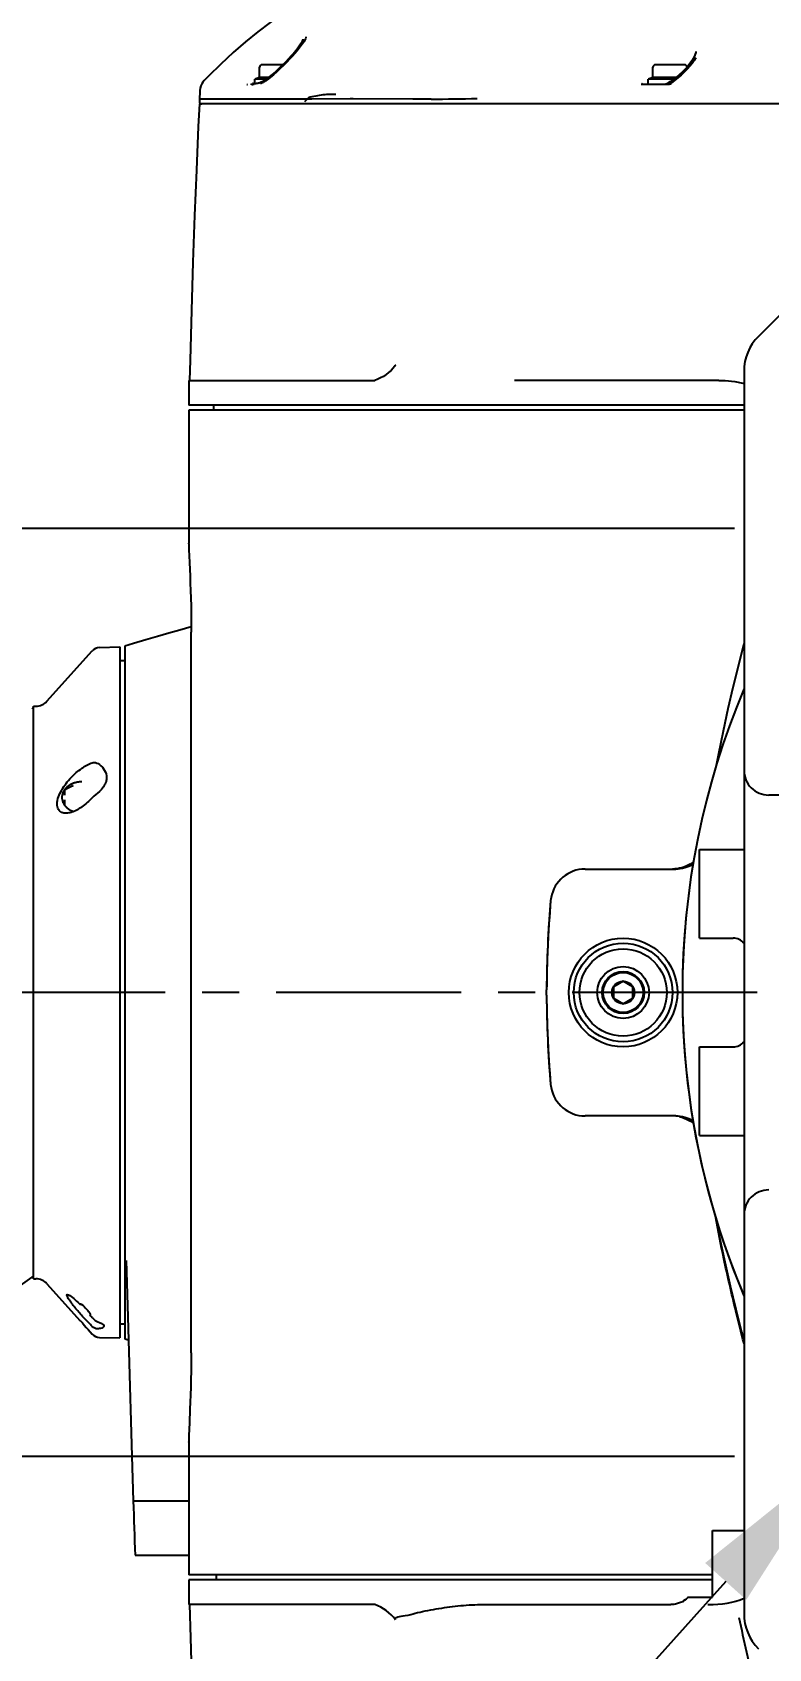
# Model space of a CAD drawing. Header units: millimetres. Extents: x 5828 to 6704, y 123 to 421.
# Drawn here: x 6407.11 to 6414.57, y 313.28 to 329.65 of the extents above; entities that cross this region are included whole.
import ezdxf
from ezdxf import colors
from ezdxf.entities.mleader import LeaderData, LeaderLine
from ezdxf.math import Vec2, Vec3

# ---------------------------------------------------------------- set-up
doc = ezdxf.new("R2010")
doc.units = ezdxf.units.MM
doc.linetypes.add('BANKLINE1', pattern=[5.5, 4, -1.5])
doc.linetypes.add('CENTER', pattern=[0.6, 0.375, -0.075, 0.075, -0.075])
for name, color, linetype in [('00_COMPONENTS', 7, 'BANKLINE1'), ('DIM', 7, 'Continuous'), ('外形图', 7, 'Continuous')]:
    doc.layers.add(name, color=color, linetype=linetype)
doc.styles.add('微软雅黑', font='msyh.ttc', dxfattribs={"height": 2.1})
doc.dimstyles.new('尺寸标注_1_20比例', dxfattribs={"dimtxt": 2.1, "dimasz": 1.7, "dimexe": 0.5, "dimexo": 0.4, "dimgap": 0.5, "dimtad": 1, "dimdec": 1, "dimlfac": 20, "dimdsep": 46, "dimtxsty": '微软雅黑', "dimcen": 0.09, "dimadec": 0, "dimazin": 0, "dimtp": 0.01, "dimtm": 0.01, "dimtfac": 1, "dimtdec": 1, "dimtofl": 0, "dimtmove": 0, "dimatfit": 3, "dimfxl": 1, "dimtolj": 1, "dimarcsym": 0})

# ---------------------------------------------------------------- blocks, each defined once
blk = doc.blocks.new('*D1519')
at = {"layer": '00_COMPONENTS', "color": 0, "linetype": 'ByBlock', "lineweight": -2, "ltscale": 20}
for p, q in [((6415.271, 325.578), (6415.271, 335.702)), ((6421.571, 325.578), (6421.571, 335.702)), ((6413.571, 335.202), (6411.871, 335.202)), ((6415.271, 335.202), (6421.571, 335.202)), ((6423.271, 335.202), (6436.274, 335.202)), ((6423.271, 335.202), (6424.971, 335.202))]:
    blk.add_line(p, q, dxfattribs=at)
at = {"layer": '00_COMPONENTS', "color": 0}
for points in [[(6413.571, 334.918), (6413.571, 335.485), (6415.271, 335.202)], [(6423.271, 335.485), (6423.271, 334.918), (6421.571, 335.202)]]:
    blk.add_solid(points, dxfattribs=at)
at = {"layer": 'Defpoints', "color": 0}
for p in [(6421.571, 335.202), (6415.271, 325.178), (6421.571, 325.178)]:
    blk.add_point(p, dxfattribs=at)
at = {"layer": '00_COMPONENTS', "color": 0, "insert": (6429.773, 336.792), "char_height": 2.1, "attachment_point": 5, "style": '微软雅黑'}
blk.add_mtext('\\A1;\\A1;126±0.03', dxfattribs=at)
blk = doc.blocks.new('*D1522')
at = {"layer": '00_COMPONENTS', "color": 0, "linetype": 'ByBlock', "lineweight": -2, "ltscale": 20}
for p, q in [((6405.667, 324.626), (6405.667, 339.336)), ((6414.225, 324.626), (6405.167, 324.626)), ((6405.667, 322.926), (6405.667, 316.926)), ((6414.225, 315.226), (6405.167, 315.226))]:
    blk.add_line(p, q, dxfattribs=at)
at = {"layer": '00_COMPONENTS', "color": 0}
for points in [[(6405.95, 322.926), (6405.383, 322.926), (6405.667, 324.626)], [(6405.383, 316.926), (6405.95, 316.926), (6405.667, 315.226)]]:
    blk.add_solid(points, dxfattribs=at)
at = {"layer": 'Defpoints', "color": 0}
for p in [(6414.625, 324.626), (6405.667, 315.226), (6414.625, 315.226)]:
    blk.add_point(p, dxfattribs=at)
at = {"layer": '00_COMPONENTS', "color": 0, "insert": (6404.075, 332.831), "char_height": 2.1, "attachment_point": 5, "rotation": 90, "style": '微软雅黑'}
blk.add_mtext('\\A1;\\A1;188±0.05', dxfattribs=at)
blk = doc.blocks.new('*D1542')
at = {"layer": 'Defpoints', "color": 0}
for p in [(6421.571, 340.208), (6396.371, 320.576), (6421.571, 319.926)]:
    blk.add_point(p, dxfattribs=at)
at = {"layer": 'DIM', "color": 0, "linetype": 'ByBlock', "lineweight": -2, "ltscale": 20}
for p, q in [((6396.371, 320.976), (6396.371, 340.708)), ((6421.571, 320.326), (6421.571, 340.708)), ((6398.071, 340.208), (6419.871, 340.208))]:
    blk.add_line(p, q, dxfattribs=at)
at = {"layer": 'DIM', "color": 0}
for points in [[(6398.071, 340.491), (6398.071, 339.924), (6396.371, 340.208)], [(6419.871, 339.924), (6419.871, 340.491), (6421.571, 340.208)]]:
    blk.add_solid(points, dxfattribs=at)
at = {"layer": 'DIM', "color": 0, "insert": (6408.971, 341.794), "char_height": 2.1, "attachment_point": 5, "style": '微软雅黑'}
blk.add_mtext('\\A1;504', dxfattribs=at)

msp = doc.modelspace()

# ---------------------------------------------------------------- linework, layer by layer
at = {"layer": '外形图', "linetype": 'Continuous'}
for p, q in [((6409.826, 329.5303), (6409.8139, 329.512)), ((6413.8263, 329.4296), (6413.8184, 329.4097)), ((6409.4121, 329.1934), (6409.4121, 329.2986)), ((6409.6473, 329.3236), (6409.4371, 329.3236)), ((6409.5718, 329.2531), (6409.5403, 329.2259)), ((6413.3983, 329.1934), (6413.3983, 329.2986)), ((6413.7183, 329.3236), (6413.4233, 329.3236)), ((6409.3411, 329.1341), (6409.3402, 329.1345)), ((6409.3584, 329.1313), (6409.3545, 329.1315)), ((6409.3655, 329.1312), (6409.3584, 329.1313)), ((6409.3646, 329.1312), (6409.3646, 329.1761)), ((6409.4777, 329.1761), (6409.3646, 329.1761)), ((6409.3727, 329.1316), (6409.3655, 329.1312)), ((6409.4121, 329.1934), (6409.3744, 329.1797)), ((6409.3942, 329.1346), (6409.3872, 329.1333)), ((6409.4011, 329.1363), (6409.3942, 329.1346)), ((6409.5002, 329.1934), (6409.4121, 329.1934)), ((6409.425, 329.1336), (6409.4205, 329.1321)), ((6409.4292, 329.1351), (6409.4249, 329.1336)), ((6409.433, 329.1481), (6409.4271, 329.1454)), ((6409.439, 329.151), (6409.433, 329.1481)), ((6409.445, 329.1543), (6409.439, 329.151)), ((6409.4628, 329.1652), (6409.4569, 329.1614)), ((6409.4689, 329.1695), (6409.4628, 329.1652)), ((6409.4813, 329.1787), (6409.4689, 329.1695)), ((6409.5103, 329.2012), (6409.4813, 329.1787)), ((6409.5191, 329.1936), (6409.4886, 329.169)), ((6409.5403, 329.2259), (6409.5103, 329.2012)), ((6409.5533, 329.2227), (6409.5191, 329.1936)), ((6413.2789, 329.1261), (6413.5585, 329.1261)), ((6413.3043, 329.1261), (6413.3155, 329.1261)), ((6413.3043, 329.1261), (6413.5258, 329.1261)), ((6413.3508, 329.1261), (6413.3508, 329.1761)), ((6413.6078, 329.1761), (6413.3508, 329.1761)), ((6413.3983, 329.1934), (6413.3607, 329.1797)), ((6413.6301, 329.1934), (6413.3983, 329.1934)), ((6413.5238, 329.1261), (6413.5255, 329.1261)), ((6413.5487, 329.136), (6413.539, 329.1302)), ((6413.5772, 329.1544), (6413.5487, 329.136)), ((6413.5664, 329.1279), (6413.5651, 329.1275)), ((6413.5664, 329.1279), (6413.5679, 329.1285)), ((6413.5844, 329.1396), (6413.5707, 329.1303)), ((6413.6066, 329.1752), (6413.5772, 329.1544)), ((6413.6172, 329.1634), (6413.5844, 329.1396)), ((6413.6365, 329.1983), (6413.6066, 329.1752)), ((6413.6508, 329.19), (6413.6172, 329.1634)), ((6417.1707, 328.9261), (6408.8011, 328.9261)), ((6408.8053, 329.0541), (6408.8016, 328.9761)), ((6408.8016, 328.9761), (6408.8016, 328.9511)), ((6408.8024, 328.9761), (6408.8016, 328.9761)), ((6408.8732, 328.9761), (6408.8024, 328.9761)), ((6409.2031, 328.976), (6408.8732, 328.9761)), ((6409.2149, 328.976), (6409.2031, 328.976)), ((6409.4427, 328.976), (6409.2149, 328.976)), ((6409.4586, 328.976), (6409.4427, 328.976)), ((6409.4844, 328.976), (6409.4586, 328.976)), ((6409.5013, 328.9761), (6409.4844, 328.976)), ((6409.5828, 328.9761), (6409.5013, 328.9761)), ((6409.6004, 328.9761), (6409.5828, 328.9761)), ((6409.6417, 328.9761), (6409.6004, 328.9761)), ((6409.666, 328.9761), (6409.6417, 328.9761)), ((6409.6831, 328.9761), (6409.666, 328.9761)), ((6409.7077, 328.9761), (6409.6831, 328.9761)), ((6409.8133, 328.9761), (6409.7077, 328.9761)), ((6409.9423, 328.975), (6409.8133, 328.9761)), ((6410.3311, 328.977), (6409.9423, 328.975)), ((6410.36, 328.9772), (6410.3311, 328.977)), ((6410.9658, 328.9765), (6410.36, 328.9772)), ((6410.9863, 328.9765), (6410.9658, 328.9765)), ((6411.15, 328.976), (6410.9863, 328.9765)), ((6413.4255, 328.9261), (6413.1958, 328.9261)), ((6414.9243, 327.0296), (6414.4672, 326.5725)), ((6414.3208, 326.219), (6414.3208, 313.6332)), ((6408.6958, 326.1261), (6408.6958, 325.8761)), ((6408.6958, 326.1261), (6410.5798, 326.1261)), ((6414.0654, 326.1261), (6411.9956, 326.1261)), ((6414.3208, 325.8761), (6408.6958, 325.8761)), ((6408.6958, 325.8261), (6408.6958, 324.4791)), ((6414.3208, 325.8261), (6408.6959, 325.8261)), ((6408.9458, 325.8761), (6408.9458, 325.8261)), ((6408.6958, 324.4715), (6408.6958, 324.4788)), ((6408.7198, 323.6306), (6408.6039, 323.5976)), ((6408.7197, 323.6666), (6408.7201, 323.5761)), ((6408.7201, 316.2761), (6408.7201, 323.5761)), ((6407.2574, 322.8758), (6407.717, 323.3875)), ((6407.2574, 322.8758), (6407.717, 323.3875)), ((6407.7888, 323.4207), (6407.9958, 323.4261)), ((6407.7888, 323.4207), (6407.9958, 323.4261)), ((6407.9958, 323.426), (6407.9958, 316.4275)), ((6407.9958, 323.426), (6407.9958, 316.4275)), ((6408.0458, 323.4336), (6408.0458, 316.4185)), ((6407.9958, 323.2886), (6408.0458, 323.2886)), ((6407.9958, 323.2886), (6408.0458, 323.2886)), ((6407.1208, 322.8011), (6407.1091, 322.8095)), ((6407.1208, 317.0261), (6407.1208, 322.8261)), ((6407.1208, 317.0261), (6407.1208, 322.8261)), ((6407.1208, 322.8261), (6407.1458, 322.8261)), ((6407.1208, 322.8261), (6407.1458, 322.8261)), ((6407.4358, 321.9771), (6407.4358, 321.9256)), ((6407.4358, 321.8787), (6407.4358, 321.819)), ((6416.8274, 321.9261), (6414.5708, 321.9261)), ((6413.8708, 321.3761), (6414.3208, 321.3761)), ((6413.8708, 320.4761), (6413.8708, 321.3761)), ((6412.7102, 321.1761), (6413.6302, 321.1761)), ((6413.8708, 320.4761), (6414.2108, 320.4761)), ((6412.3209, 319.9694), (6412.3208, 319.9522)), ((6412.3208, 319.9), (6412.3208, 319.9522)), ((6413.0958, 320.0406), (6412.9966, 319.9833)), ((6412.9966, 319.9833), (6412.9966, 319.8688)), ((6413.195, 319.9833), (6413.0958, 320.0406)), ((6413.195, 319.8688), (6413.195, 319.9833)), ((6412.3208, 319.9), (6412.3209, 319.8827)), ((6412.9966, 319.8688), (6413.0958, 319.8116)), ((6413.0958, 319.8116), (6413.195, 319.8688)), ((6413.8708, 319.3761), (6414.2108, 319.3761)), ((6413.8708, 318.4761), (6413.8708, 319.3761)), ((6412.3615, 318.9957), (6412.3615, 318.9958)), ((6413.6302, 318.6761), (6412.7102, 318.6761)), ((6413.8708, 318.4761), (6414.3208, 318.4761)), ((6408.0593, 317.2107), (6408.0593, 317.2106)), ((6408.0593, 317.2107), (6408.0763, 316.6422)), ((6407.1208, 317.0511), (6407.1092, 317.0427)), ((6407.1208, 317.0261), (6407.1458, 317.0261)), ((6407.1208, 317.0261), (6407.1458, 317.0261)), ((6407.2574, 316.9763), (6407.5945, 316.6011)), ((6407.2574, 316.9763), (6407.5945, 316.6011)), ((6407.5958, 316.7705), (6407.5958, 316.7645)), ((6407.5958, 316.7705), (6407.5958, 316.7645)), ((6407.6958, 316.6628), (6407.6958, 316.6568)), ((6407.6958, 316.6628), (6407.6958, 316.6568)), ((6408.0763, 316.6422), (6408.0975, 315.935)), ((6407.5958, 316.6011), (6407.5945, 316.6011)), ((6407.5958, 316.6011), (6407.5945, 316.6011)), ((6407.5958, 316.6011), (6407.616, 316.5787)), ((6407.5958, 316.6011), (6407.616, 316.5787)), ((6407.616, 316.5787), (6407.6361, 316.5562)), ((6407.616, 316.5787), (6407.6361, 316.5562)), ((6407.6361, 316.5562), (6407.6563, 316.5337)), ((6407.6361, 316.5562), (6407.6563, 316.5337)), ((6407.6563, 316.5337), (6407.6765, 316.5112)), ((6407.6563, 316.5337), (6407.6765, 316.5112)), ((6407.6765, 316.5112), (6407.6968, 316.4887)), ((6407.6765, 316.5112), (6407.6968, 316.4887)), ((6407.6968, 316.4887), (6407.717, 316.4661)), ((6407.6968, 316.4887), (6407.717, 316.4661)), ((6408.0458, 316.5651), (6407.9958, 316.5651)), ((6408.0458, 316.5651), (6407.9958, 316.5651)), ((6407.7888, 316.4329), (6407.9958, 316.4275)), ((6407.7888, 316.4329), (6407.9958, 316.4275)), ((6408.0458, 316.4185), (6408.0833, 316.4072)), ((6408.7201, 316.2761), (6408.7197, 316.1803)), ((6408.6958, 315.373), (6408.6958, 315.3738)), ((6408.6958, 315.373), (6408.6958, 314.0261)), ((6408.1326, 314.7761), (6408.6958, 314.7761)), ((6414.0018, 314.4761), (6414.3208, 314.4761)), ((6414.0018, 313.8011), (6414.0018, 314.4761)), ((6408.1509, 314.2261), (6408.6958, 314.2261)), ((6414.0006, 314.0261), (6408.6959, 314.0261)), ((6408.9708, 314.0261), (6408.9708, 313.9761)), ((6408.6958, 313.9761), (6408.6958, 313.7261)), ((6414.0018, 313.9761), (6408.6959, 313.9761)), ((6410.5798, 313.7261), (6408.6958, 313.7261)), ((6411.6493, 313.7261), (6413.5786, 313.7261)), ((6413.628, 313.7311), (6413.6087, 313.728)), ((6413.6879, 313.7518), (6413.6678, 313.7429)), ((6413.7078, 313.7628), (6413.6879, 313.7518)), ((6413.7253, 313.7746), (6413.7078, 313.7628)), ((6413.7253, 313.7746), (6413.7261, 313.7752)), ((6413.7559, 313.8011), (6414.0018, 313.8011))]:
    msp.add_line(p, q, dxfattribs=at)
at = {"layer": '外形图', "linetype": 'CENTER', "ltscale": 5}
msp.add_line((6435.4549, 319.9261), (6380.3386, 319.9261), dxfattribs=at)
at = {"layer": '外形图', "linetype": 'Continuous'}
for points in [[(6409.8012, 329.9368), (6409.7665, 329.9158), (6409.6438, 329.8371), (6409.5202, 329.7509), (6409.3956, 329.657), (6409.2703, 329.5555), (6409.1447, 329.4466), (6409.019, 329.3305), (6408.8933, 329.2071), (6408.8549, 329.1681)], [(6409.8507, 329.5836), (6409.8501, 329.5803), (6409.8478, 329.5724), (6409.8432, 329.5612), (6409.8359, 329.5469), (6409.826, 329.5303)], [(6409.8813, 329.6057), (6409.8799, 329.5985), (6409.8759, 329.587), (6409.869, 329.5722), (6409.8591, 329.5546), (6409.8465, 329.5349), (6409.8313, 329.5134)], [(6409.8139, 329.512), (6409.7991, 329.4917), (6409.7811, 329.4687), (6409.7591, 329.4422), (6409.7334, 329.4129), (6409.7049, 329.382), (6409.6731, 329.349)], [(6409.8313, 329.5134), (6409.8136, 329.4902), (6409.7933, 329.4651), (6409.7702, 329.438), (6409.7445, 329.4092), (6409.7167, 329.3793), (6409.6867, 329.3483)], [(6413.8184, 329.4097), (6413.8071, 329.3875), (6413.7918, 329.3628), (6413.7727, 329.336), (6413.7503, 329.3083)], [(6413.8325, 329.4585), (6413.8309, 329.4471), (6413.8263, 329.4296)], [(6409.6867, 329.3483), (6409.6548, 329.3164), (6409.6218, 329.2847), (6409.5879, 329.2534), (6409.5533, 329.2227)], [(6409.6731, 329.349), (6409.6386, 329.3149), (6409.6044, 329.2826), (6409.5718, 329.2531)], [(6413.7503, 329.3083), (6413.7247, 329.2798), (6413.696, 329.2509), (6413.6663, 329.2235), (6413.6365, 329.1983)], [(6413.8333, 329.3933), (6413.8161, 329.366), (6413.7954, 329.3373), (6413.7715, 329.3079), (6413.7445, 329.2778), (6413.7148, 329.2475), (6413.6834, 329.2181), (6413.6508, 329.19)], [(6408.8549, 329.1681), (6408.8509, 329.1638), (6408.8378, 329.1476), (6408.8262, 329.129), (6408.8168, 329.1086), (6408.81, 329.0868), (6408.8061, 329.0639), (6408.8053, 329.0541)], [(6409.2826, 329.1245), (6409.2846, 329.1248), (6409.2863, 329.1249), (6409.2878, 329.1247), (6409.2891, 329.1242), (6409.2902, 329.1235), (6409.2911, 329.1225)], [(6409.342, 329.133), (6409.3416, 329.1333), (6409.3412, 329.1335), (6409.3409, 329.1338), (6409.3406, 329.1341), (6409.3403, 329.1343), (6409.3401, 329.1345)], [(6409.3545, 329.1315), (6409.3512, 329.1318), (6409.3448, 329.1329), (6409.3411, 329.1341)], [(6409.3872, 329.1333), (6409.38, 329.1322), (6409.3727, 329.1316)], [(6409.4144, 329.1404), (6409.4079, 329.1382), (6409.4011, 329.1363)], [(6409.4271, 329.1454), (6409.4209, 329.1428), (6409.4144, 329.1404)], [(6409.4378, 329.1385), (6409.4335, 329.1367), (6409.4292, 329.1351)], [(6409.4686, 329.1549), (6409.4642, 329.1522), (6409.4598, 329.1496), (6409.4554, 329.1471), (6409.451, 329.1448), (6409.4466, 329.1426), (6409.4422, 329.1405), (6409.4378, 329.1385)], [(6409.4569, 329.1614), (6409.451, 329.1577), (6409.445, 329.1543)], [(6409.4885, 329.169), (6409.4859, 329.167), (6409.4817, 329.1638), (6409.4773, 329.1607), (6409.473, 329.1578), (6409.4686, 329.1549)], [(6413.2866, 329.1346), (6413.2882, 329.133), (6413.2898, 329.1315), (6413.2914, 329.1301), (6413.2932, 329.1289), (6413.295, 329.1279), (6413.2971, 329.1272), (6413.2994, 329.1266), (6413.3018, 329.1262), (6413.3043, 329.1261)], [(6413.5255, 329.1261), (6413.5266, 329.1262), (6413.5296, 329.1266), (6413.5326, 329.1272), (6413.5357, 329.128), (6413.5389, 329.129), (6413.5422, 329.1301), (6413.5456, 329.1314), (6413.5491, 329.1329), (6413.5527, 329.1344)], [(6413.539, 329.1302), (6413.5355, 329.1285), (6413.5316, 329.1271), (6413.5276, 329.1263), (6413.5257, 329.1261)], [(6413.5651, 329.1275), (6413.5637, 329.127), (6413.5617, 329.1266), (6413.56, 329.1263), (6413.5588, 329.1262), (6413.5579, 329.1261), (6413.5578, 329.1261)], [(6413.5585, 329.1261), (6413.5592, 329.1261), (6413.5599, 329.1262), (6413.5607, 329.1263), (6413.5615, 329.1264), (6413.5623, 329.1266), (6413.5631, 329.1268), (6413.5639, 329.127), (6413.5647, 329.1273)], [(6413.5707, 329.1303), (6413.5697, 329.1296), (6413.5677, 329.1285), (6413.5657, 329.1277)], [(6413.5679, 329.1285), (6413.5728, 329.1301), (6413.5765, 329.1314), (6413.581, 329.133)], [(6408.8017, 328.9261), (6408.7911, 328.6981), (6408.7717, 328.2554), (6408.7536, 327.7975), (6408.7368, 327.3242), (6408.7214, 326.8357), (6408.7075, 326.3319), (6408.7024, 326.1261)], [(6410.7861, 326.2759), (6410.7872, 326.277), (6410.7883, 326.278), (6410.7894, 326.2788), (6410.7905, 326.2795), (6410.7915, 326.28), (6410.7926, 326.2803)], [(6414.0654, 326.1261), (6414.1314, 326.1243), (6414.2264, 326.1148), (6414.3104, 326.0976), (6414.3208, 326.0942)], [(6408.6958, 324.4715), (6408.6967, 324.4114), (6408.6986, 324.3482), (6408.7011, 324.2824), (6408.707, 324.1436)], [(6408.707, 324.1436), (6408.7099, 324.0724), (6408.7126, 323.9978), (6408.715, 323.9208), (6408.7171, 323.8416), (6408.7187, 323.7571), (6408.7197, 323.6666)], [(6408.6039, 323.5976), (6408.4926, 323.5657), (6408.3774, 323.5322), (6408.258, 323.497), (6408.1346, 323.4603), (6408.0458, 323.4336)], [(6414.3208, 323.4649), (6414.3133, 323.4357), (6414.2612, 323.2298), (6414.2088, 323.0171), (6414.1575, 322.7987), (6414.108, 322.5742), (6414.0611, 322.3432), (6414.0363, 322.2089)], [(6413.808, 321.2506), (6413.7941, 321.2401), (6413.7751, 321.2275), (6413.7549, 321.2161), (6413.7337, 321.2059), (6413.7118, 321.197), (6413.6891, 321.1897), (6413.6659, 321.1839), (6413.6424, 321.1797), (6413.6188, 321.1771), (6413.5952, 321.1761)], [(6412.3615, 320.8564), (6412.3501, 320.7154), (6412.3399, 320.5621), (6412.3319, 320.4107), (6412.3261, 320.2614), (6412.3225, 320.1143), (6412.3209, 319.9694)], [(6412.3209, 319.8827), (6412.3225, 319.7378), (6412.3261, 319.5907), (6412.3319, 319.4414), (6412.3399, 319.2901), (6412.3501, 319.1368), (6412.3615, 318.9958)], [(6413.6668, 318.6681), (6413.6911, 318.6619), (6413.7147, 318.654), (6413.7375, 318.6446), (6413.7593, 318.6337), (6413.78, 318.6216), (6413.7994, 318.6083), (6413.808, 318.6015)], [(6414.0359, 317.6444), (6414.074, 317.4435), (6414.1254, 317.1969), (6414.1801, 316.9558), (6414.237, 316.7198), (6414.2948, 316.4891), (6414.3208, 316.3875)], [(6408.7197, 316.1803), (6408.7186, 316.0911), (6408.717, 316.0075), (6408.715, 315.929), (6408.7125, 315.8524), (6408.7098, 315.7782), (6408.7069, 315.7072), (6408.7011, 315.5687)], [(6408.0975, 315.935), (6408.1081, 315.5826), (6408.1187, 315.2311), (6408.1324, 314.7761)], [(6408.7011, 315.5687), (6408.6985, 315.5031), (6408.6967, 315.4401), (6408.6958, 315.3802), (6408.6958, 315.3739)], [(6408.7024, 313.7261), (6408.711, 313.3898), (6408.7395, 312.4497), (6408.7737, 311.551), (6408.8055, 310.8481)], [(6413.6087, 313.728), (6413.5899, 313.7264), (6413.5786, 313.7261)], [(6413.6678, 313.7429), (6413.6478, 313.7361), (6413.628, 313.7311)], [(6413.7557, 313.8011), (6413.7541, 313.7994), (6413.7476, 313.7932), (6413.7408, 313.787), (6413.7336, 313.781), (6413.7261, 313.7752)]]:
    msp.add_lwpolyline(points, dxfattribs=at)
for radius in [0.55, 0.5, 0.4423, 0.2625, 0.2125, 0.2025, 0.1145]:
    msp.add_circle((6413.0958, 319.9261), radius, dxfattribs=at)
for centre, radius, start, end in [((6409.4371, 329.2986), 0.025, 90, 180), ((6413.4233, 329.2986), 0.025, 90, 180), ((6413.7183, 329.2986), 0.025, 4.21641, 90), ((6409.3796, 329.1656), 0.015, 110, 135.55634), ((6413.3658, 329.1656), 0.015, 110, 135.55634), ((6408.8266, 328.9511), 0.025, 180, 270), ((6409.7841, 329.0508), 0.1314, 311.76945, 314.71823), ((6409.4789, 329.3203), 0.5387, 319.93173, 320.33794), ((6411.1238, 349.6662), 20.6902, 270.07262, 271.36508), ((6414.8208, 326.219), 0.5, 135, 180), ((6407.7914, 323.3207), 0.1, 91.5, 138.06596), ((6407.7914, 323.3207), 0.1, 91.5, 138.06596), ((6407.1458, 322.9761), 0.15, 270, 318.06596), ((6407.1458, 322.9761), 0.15, 270, 318.06596), ((6421.5708, 319.9261), 7.875, 157.04445, 202.95555), ((6414.5708, 322.1761), 0.25, 179.99975, 270.00011), ((6408.2347, 320.5195), 1.6622, 118.08441, 118.72668), ((6421.5708, 319.9261), 7.875, 170.41796, 202.97834), ((6412.7102, 320.8261), 0.35, 90.00344, 169.96844), ((6423.0509, 319.9226), 10.7301, 175.00727, 179.84184), ((6412.7086, 320.8262), 0.3484, 169.93915, 175.01793), ((6414.2108, 320.3301), 0.146, 41.11275, 90), ((6423.051, 319.9296), 10.7303, 180.15819, 184.99271), ((6414.2108, 319.5221), 0.146, 270, 318.88725), ((6412.7086, 319.026), 0.3484, 184.98207, 190.0608), ((6412.7102, 319.0261), 0.35, 190.0315, 269.99654), ((6414.5708, 317.6761), 0.25, 89.99989, 180.00025), ((6402.4454, 323.5613), 8.0152, 295.48585, 305.58242), ((6407.1458, 316.8761), 0.15, 41.93404, 90), ((6407.1458, 316.8761), 0.15, 41.93404, 90), ((6406.5392, 315.6979), 1.5013, 45.26754, 45.43129), ((6406.5392, 315.6979), 1.5013, 45.26754, 45.43129), ((6406.1953, 315.3659), 1.9794, 40.38557, 40.70473), ((6406.1953, 315.3659), 1.9794, 40.38557, 40.70473), ((6406.2257, 315.3918), 1.9394, 39.74103, 40.38709), ((6406.2257, 315.3918), 1.9394, 39.74103, 40.38709), ((6595.9031, 320.7302), 187.8649, 181.816215, 181.984049), ((6413.5759, 313.977), 0.2516, 299.85441, 306.41277), ((6413.576, 313.9769), 0.2514, 306.65468, 308.39796), ((6413.5769, 313.9757), 0.2499, 308.39481, 312.52409), ((6414.8208, 313.6332), 0.5, 180, 225)]:
    msp.add_arc(centre, radius, start, end, dxfattribs=at)
for points, knots in [([(6409.326, 329.1273), (6409.3258, 329.1278), (6409.3254, 329.1287), (6409.3252, 329.1297), (6409.3252, 329.1302)], [0, 0, 0, 0, 0.4794941, 1, 1, 1, 1]), ([(6409.3276, 329.1249), (6409.3273, 329.1253), (6409.3267, 329.126), (6409.3262, 329.1269), (6409.326, 329.1273)], [0, 0, 0, 0, 0.4912866, 1, 1, 1, 1]), ([(6409.3572, 329.1234), (6409.3515, 329.1226), (6409.3421, 329.1209), (6409.3307, 329.1219), (6409.3276, 329.1249)], [0, 0, 0, 0, 0.5753657, 1, 1, 1, 1]), ([(6409.8765, 328.9574), (6409.8791, 328.96), (6409.8841, 328.9652), (6409.8888, 328.9707), (6409.8912, 328.9736)], [0, 0, 0, 0, 0.4936976, 1, 1, 1, 1]), ([(6410.1855, 329.0228), (6410.1352, 329.0234), (6410.0587, 329.0208), (6409.9644, 329.0024), (6409.9092, 328.9953), (6409.8937, 328.9763)], [0, 0, 0, 0, 0.5072239, 0.7528124, 1, 1, 1, 1]), ([(6407.3608, 321.834), (6407.3608, 321.884), (6407.4032, 321.9843), (6407.4952, 322.103), (6407.6019, 322.1962), (6407.6791, 322.2402), (6407.717, 322.2534)], [0, 0, 0, 0, 0.2623237, 0.5402677, 0.7895274, 1, 1, 1, 1]), ([(6407.717, 322.2534), (6407.7224, 322.2552), (6407.7477, 322.2592), (6407.7732, 322.2478), (6407.7888, 322.2361)], [0, 0, 0, 0, 0.2249504, 1, 1, 1, 1]), ([(6407.7888, 322.2361), (6407.8103, 322.2201), (6407.847, 322.1806), (6407.8608, 322.1279), (6407.8608, 322.1027)], [0, 0, 0, 0, 0.5158248, 1, 1, 1, 1]), ([(6407.6108, 322.0607), (6407.6064, 322.0603), (6407.5999, 322.0598), (6407.5911, 322.0591), (6407.5845, 322.0585), (6407.5791, 322.0581), (6407.5747, 322.0577), (6407.5714, 322.0575), (6407.5687, 322.0573), (6407.5666, 322.0567), (6407.5645, 322.0562), (6407.5619, 322.0555), (6407.5577, 322.0544), (6407.5525, 322.0531), (6407.5462, 322.0515), (6407.5399, 322.0499), (6407.5347, 322.0486), (6407.5313, 322.0477), (6407.5297, 322.0473), (6407.5287, 322.0471), (6407.5275, 322.0465), (6407.526, 322.0459), (6407.5241, 322.045), (6407.5218, 322.0439), (6407.5189, 322.0426), (6407.5151, 322.0409), (6407.5103, 322.0388), (6407.5056, 322.0366), (6407.5017, 322.0349), (6407.4989, 322.0336), (6407.4965, 322.0325), (6407.4946, 322.0317), (6407.4932, 322.031), (6407.492, 322.0305), (6407.4912, 322.0299), (6407.4899, 322.029), (6407.4873, 322.0272), (6407.4832, 322.0243), (6407.4783, 322.0208), (6407.4734, 322.0174), (6407.4693, 322.0145), (6407.466, 322.0122), (6407.464, 322.0107), (6407.4624, 322.0096), (6407.4607, 322.0085), (6407.4591, 322.0067), (6407.4571, 322.0046), (6407.4546, 322.0018), (6407.4513, 321.9984), (6407.4474, 321.9942), (6407.4442, 321.9907), (6407.4416, 321.9879), (6407.4397, 321.9858), (6407.4381, 321.9841), (6407.4369, 321.9829), (6407.4363, 321.9822), (6407.4358, 321.9817), (6407.4355, 321.981), (6407.435, 321.9803), (6407.4342, 321.9789), (6407.4331, 321.9769), (6407.4318, 321.9746), (6407.43, 321.9714), (6407.4278, 321.9675), (6407.4251, 321.9628), (6407.4228, 321.9588), (6407.421, 321.9557), (6407.4197, 321.9533), (6407.4185, 321.9514), (6407.4182, 321.9497), (6407.4177, 321.948), (6407.4171, 321.9459), (6407.4162, 321.9425), (6407.4151, 321.9383), (6407.4137, 321.9332), (6407.4123, 321.9282), (6407.4112, 321.924), (6407.4104, 321.9212), (6407.4101, 321.92), (6407.4098, 321.9191), (6407.4098, 321.9181), (6407.4098, 321.9168), (6407.4098, 321.915), (6407.4098, 321.9129), (6407.4098, 321.9103), (6407.4098, 321.9069), (6407.4098, 321.9026), (6407.4098, 321.8983), (6407.4098, 321.8948), (6407.4098, 321.8922), (6407.4098, 321.8901), (6407.4098, 321.8884), (6407.4098, 321.8871), (6407.4098, 321.886), (6407.4101, 321.8851), (6407.4104, 321.8839), (6407.4112, 321.8811), (6407.4123, 321.8769), (6407.4137, 321.8719), (6407.4151, 321.8668), (6407.4162, 321.8626), (6407.4171, 321.8593), (6407.4177, 321.8571), (6407.4182, 321.8555), (6407.4185, 321.8538), (6407.4197, 321.8518), (6407.421, 321.8494), (6407.4228, 321.8463), (6407.4251, 321.8424), (6407.4278, 321.8376), (6407.4313, 321.8314), (6407.434, 321.8266), (6407.4358, 321.8235)], [0, 0, 0, 0, 0.03125, 0.046875, 0.0625, 0.078125, 0.0859375, 0.09375, 0.1015625, 0.1054688, 0.109375, 0.1171875, 0.125, 0.140625, 0.15625, 0.171875, 0.1875, 0.1953125, 0.1972656, 0.1992188, 0.203125, 0.2070312, 0.2109375, 0.21875, 0.2265625, 0.234375, 0.25, 0.265625, 0.2734375, 0.28125, 0.2890625, 0.2929688, 0.296875, 0.3007812, 0.3027344, 0.3046875, 0.3125, 0.328125, 0.34375, 0.359375, 0.375, 0.3828125, 0.390625, 0.3945312, 0.3984375, 0.40625, 0.4140625, 0.421875, 0.4375, 0.453125, 0.46875, 0.4765625, 0.484375, 0.4921875, 0.4960938, 0.4980469, 0.5, 0.5019531, 0.5039062, 0.5078125, 0.515625, 0.5234375, 0.53125, 0.546875, 0.5625, 0.578125, 0.5859375, 0.59375, 0.6015625, 0.6054688, 0.609375, 0.6171875, 0.625, 0.640625, 0.65625, 0.671875, 0.6875, 0.6953125, 0.6972656, 0.6992188, 0.703125, 0.7070312, 0.7109375, 0.71875, 0.7265625, 0.734375, 0.75, 0.765625, 0.7734375, 0.78125, 0.7890625, 0.7929688, 0.796875, 0.8007812, 0.8027344, 0.8046875, 0.8125, 0.828125, 0.84375, 0.859375, 0.875, 0.8828125, 0.890625, 0.8945312, 0.8984375, 0.90625, 0.9140625, 0.921875, 0.9375, 0.953125, 0.96875, 1, 1, 1, 1]), ([(6407.8608, 322.1027), (6407.8608, 322.0899), (6407.8541, 322.0359), (6407.8202, 321.9878), (6407.7888, 321.9614)], [0, 0, 0, 0, 0.2378664, 1, 1, 1, 1]), ([(6407.717, 321.8992), (6407.685, 321.8645), (6407.6194, 321.8058), (6407.5261, 321.754), (6407.4541, 321.7398), (6407.4054, 321.7462), (6407.3667, 321.7807), (6407.3608, 321.8157), (6407.3608, 321.834)], [0, 0, 0, 0, 0.3081489, 0.571458, 0.6837234, 0.7832059, 0.8802413, 1, 1, 1, 1]), ([(6407.5233, 322.0212), (6407.5173, 322.0185), (6407.4933, 322.0074), (6407.4698, 321.9954), (6407.4522, 321.986)], [0, 0, 0, 0, 0.2474437, 1, 1, 1, 1]), ([(6407.4358, 321.8235), (6407.4372, 321.8218), (6407.44, 321.8185), (6407.4431, 321.8147), (6407.4452, 321.8122), (6407.4461, 321.8111), (6407.4467, 321.8103), (6407.4475, 321.8095), (6407.4489, 321.8081), (6407.4509, 321.8062), (6407.4533, 321.8038), (6407.4557, 321.8015), (6407.4577, 321.7995), (6407.4593, 321.7979), (6407.4606, 321.7968), (6407.4619, 321.7958), (6407.4646, 321.7936), (6407.4678, 321.7911), (6407.4709, 321.7887), (6407.4725, 321.7874), (6407.4734, 321.7867), (6407.474, 321.7861), (6407.4748, 321.7857), (6407.4758, 321.785), (6407.4776, 321.7838), (6407.4812, 321.7815), (6407.4847, 321.7792), (6407.4878, 321.7773), (6407.4893, 321.7763), (6407.4908, 321.7753), (6407.493, 321.7742), (6407.4956, 321.7728), (6407.4988, 321.7712), (6407.502, 321.7695), (6407.5047, 321.7681), (6407.5065, 321.7671), (6407.5076, 321.7666), (6407.5088, 321.7661), (6407.5102, 321.7655), (6407.5137, 321.7641), (6407.5189, 321.7619), (6407.5235, 321.76), (6407.5258, 321.7591)], [0, 0, 0, 0, 0.0625, 0.125, 0.140625, 0.15625, 0.1640625, 0.171875, 0.1875, 0.21875, 0.25, 0.28125, 0.3125, 0.328125, 0.34375, 0.359375, 0.375, 0.4375, 0.46875, 0.484375, 0.4921875, 0.5, 0.5078125, 0.515625, 0.53125, 0.5625, 0.625, 0.640625, 0.65625, 0.671875, 0.6875, 0.71875, 0.75, 0.78125, 0.8125, 0.828125, 0.8359375, 0.84375, 0.859375, 0.875, 0.9375, 1, 1, 1, 1]), ([(6414.3208, 316.3714), (6414.2932, 316.4801), (6414.2218, 316.7643), (6414.1203, 317.1952), (6414.0567, 317.5169), (6414.0306, 317.6613)], [0, 0, 0, 0, 0.2581247, 0.6680397, 1, 1, 1, 1]), ([(6407.4583, 316.8608), (6407.4583, 316.8768), (6407.5166, 316.8384), (6407.5453, 316.8119), (6407.5776, 316.7824), (6407.5928, 316.7675)], [0, 0, 0, 0, 0.2887693, 0.6168775, 1, 1, 1, 1]), ([(6407.4583, 316.8608), (6407.4583, 316.8768), (6407.5166, 316.8384), (6407.5453, 316.8119), (6407.5776, 316.7824), (6407.5928, 316.7675)], [0, 0, 0, 0, 0.2887693, 0.6168775, 1, 1, 1, 1]), ([(6407.717, 316.5419), (6407.6903, 316.5684), (6407.6369, 316.6243), (6407.5727, 316.6965), (6407.5241, 316.7557), (6407.4923, 316.7969), (6407.4705, 316.8308), (6407.4583, 316.8522), (6407.4583, 316.8608)], [0, 0, 0, 0, 0.2739901, 0.5613429, 0.7016184, 0.8312778, 0.9373276, 1, 1, 1, 1]), ([(6407.717, 316.5419), (6407.6903, 316.5684), (6407.6369, 316.6243), (6407.5727, 316.6965), (6407.5241, 316.7557), (6407.4923, 316.7969), (6407.4705, 316.8308), (6407.4583, 316.8522), (6407.4583, 316.8608)], [0, 0, 0, 0, 0.2739901, 0.5613429, 0.7016184, 0.8312778, 0.9373276, 1, 1, 1, 1]), ([(6407.5958, 316.7705), (6407.5958, 316.7717), (6407.6001, 316.7744), (6407.6031, 316.7711), (6407.6052, 316.7698)], [0, 0, 0, 0, 0.3181837, 1, 1, 1, 1]), ([(6407.5958, 316.7705), (6407.5958, 316.7717), (6407.6001, 316.7744), (6407.6031, 316.7711), (6407.6052, 316.7698)], [0, 0, 0, 0, 0.3181837, 1, 1, 1, 1]), ([(6407.6052, 316.7698), (6407.6257, 316.757), (6407.6508, 316.7279), (6407.6788, 316.6944), (6407.6908, 316.6752), (6407.6958, 316.6665), (6407.6958, 316.6628)], [0, 0, 0, 0, 0.5129691, 0.798778, 0.9216906, 1, 1, 1, 1]), ([(6407.6052, 316.7698), (6407.6257, 316.757), (6407.6508, 316.7279), (6407.6788, 316.6944), (6407.6908, 316.6752), (6407.6958, 316.6665), (6407.6958, 316.6628)], [0, 0, 0, 0, 0.5129691, 0.798778, 0.9216906, 1, 1, 1, 1]), ([(6407.717, 316.6317), (6407.7222, 316.6254), (6407.7429, 316.6049), (6407.7693, 316.5912), (6407.7888, 316.584)], [0, 0, 0, 0, 0.2804049, 1, 1, 1, 1]), ([(6407.717, 316.6317), (6407.7222, 316.6254), (6407.7429, 316.6049), (6407.7693, 316.5912), (6407.7888, 316.584)], [0, 0, 0, 0, 0.2804049, 1, 1, 1, 1]), ([(6407.7888, 316.5212), (6407.7833, 316.5199), (6407.7579, 316.5166), (6407.7311, 316.528), (6407.717, 316.5419)], [0, 0, 0, 0, 0.2247554, 1, 1, 1, 1]), ([(6407.7888, 316.5212), (6407.7833, 316.5199), (6407.7579, 316.5166), (6407.7311, 316.528), (6407.717, 316.5419)], [0, 0, 0, 0, 0.2247554, 1, 1, 1, 1]), ([(6407.7888, 316.584), (6407.8004, 316.5797), (6407.8177, 316.5728), (6407.8333, 316.5565), (6407.8333, 316.5495)], [0, 0, 0, 0, 0.638615, 1, 1, 1, 1]), ([(6407.7888, 316.584), (6407.8004, 316.5797), (6407.8177, 316.5728), (6407.8333, 316.5565), (6407.8333, 316.5495)], [0, 0, 0, 0, 0.638615, 1, 1, 1, 1]), ([(6407.8333, 316.5495), (6407.8333, 316.5465), (6407.8253, 316.5287), (6407.8038, 316.5248), (6407.7888, 316.5212)], [0, 0, 0, 0, 0.159607, 1, 1, 1, 1]), ([(6407.8333, 316.5495), (6407.8333, 316.5465), (6407.8253, 316.5287), (6407.8038, 316.5248), (6407.7888, 316.5212)], [0, 0, 0, 0, 0.159607, 1, 1, 1, 1]), ([(6410.7893, 313.5719), (6410.7684, 313.6003), (6410.9083, 313.6139), (6411.0118, 313.6484), (6411.2077, 313.6838), (6411.4218, 313.7165), (6411.5733, 313.7261), (6411.6493, 313.7261)], [0, 0, 0, 0, 0.1204568, 0.2408892, 0.4873621, 0.7405233, 1, 1, 1, 1])]:
    msp.add_open_spline(points, degree=3, knots=knots, dxfattribs=at)
for points in [[(6410.786, 326.2758), (6410.7351, 326.2078), (6410.6606, 326.1525), (6410.5798, 326.1261)], [(6407.7888, 321.9614), (6407.7646, 321.941), (6407.7386, 321.9224), (6407.717, 321.8992)], [(6413.804, 321.2223), (6413.752, 321.1925), (6413.6901, 321.1761), (6413.6302, 321.1761)], [(6413.6302, 318.6761), (6413.6901, 318.6761), (6413.752, 318.6597), (6413.804, 318.6299)], [(6407.717, 316.4661), (6407.7347, 316.4465), (6407.7625, 316.4336), (6407.7888, 316.4329)], [(6407.717, 316.4661), (6407.7347, 316.4465), (6407.7625, 316.4336), (6407.7888, 316.4329)], [(6410.7893, 313.5719), (6410.738, 313.6417), (6410.6622, 313.6991), (6410.5798, 313.7261)], [(6413.9557, 313.7261), (6414.0933, 313.7261), (6414.217, 313.7452), (6414.3211, 313.7902)], [(6414.2683, 313.5966), (6414.319, 313.3615), (6414.4254, 312.8909), (6414.6004, 312.1787), (6414.7251, 311.7096), (6414.7896, 311.4756)]]:
    msp.add_open_spline(points, degree=3, dxfattribs=at)

# ---------------------------------------------------------------- dimensions: what is measured, and where the dimension line sits
at = {"layer": '00_COMPONENTS', "linetype": 'ByBlock', "ltscale": 20}
dim = msp.add_linear_dim(base=(6405.6667, 315.2261), p1=(6414.6252, 324.6261), p2=(6414.6252, 315.2261), angle=90, text='\\A1;<>±0.05', dimstyle='尺寸标注_1_20比例', dxfattribs=at)
dim.commit()
dim.dimension.update_dxf_attribs({"geometry": '*D1522', "text_midpoint": (6405.6667, 332.8312), "dimtype": 160})
dim = msp.add_linear_dim(base=(6421.5708, 335.2017), p1=(6415.2708, 325.1775), p2=(6421.5708, 325.1775), text='\\A1;<>±0.03', dimstyle='尺寸标注_1_20比例', dxfattribs=at)
dim.commit()
dim.dimension.update_dxf_attribs({"geometry": '*D1519', "text_midpoint": (6429.7725, 335.2017), "dimtype": 160})
at = {"layer": 'DIM', "linetype": 'ByBlock', "ltscale": 20}
dim = msp.add_linear_dim(base=(6421.5708, 340.2077), p1=(6396.3708, 320.5761), p2=(6421.5708, 319.9261), dimstyle='尺寸标注_1_20比例', dxfattribs=at)
dim.commit()
dim.dimension.update_dxf_attribs({"geometry": '*D1542', "text_midpoint": (6408.9708, 340.2077), "dimtype": 160})

# ---------------------------------------------------------------- leaders
at = {"layer": '外形图'}
ml = msp.add_multileader_mtext('Standard', dxfattribs=at)
ml.set_content('\\A1;2×{\\C256;Φ}13 H7({\\H0.7x;\\S+0.018^ 0;}) trough    ', style='微软雅黑')
ml.set_leader_properties()
ml.build(insert=Vec2(0, 0))
ml.multileader.update_dxf_attribs({"text_left_attachment_type": 5, "text_right_attachment_type": 5, "dogleg_length": 1.7894, "arrow_head_size": 1.7})
ctx = ml.context
ctx.base_point, ctx.char_height, ctx.arrow_head_size, ctx.landing_gap_size, ctx.plane_origin = Vec3(6374.7132, 307.8701), 2.1, 1.7, 0.375, Vec3(6478.3825, 325.906)
ctx.left_attachment, ctx.right_attachment, ctx.text_align_type = 5, 5, 2
notes = []
notes.append((ctx, [(0, (1, 1, 0), (6408.6697, 307.8701), (-1, 0), 1.7894, [(0, [(6415.2708, 315.2261)], 0, [])])]))
ctx.mtext.insert, ctx.mtext.width, ctx.mtext.alignment, ctx.mtext.flow_direction = Vec3(6406.5052, 312.1127), 33.537697, 3, 5
for ctx, leaders in notes:
    for number, flags, end, landing, length, lines in leaders:
        leader = LeaderData()
        leader.index, (leader.has_last_leader_line, leader.has_dogleg_vector, leader.attachment_direction) = number, flags
        leader.last_leader_point, leader.dogleg_vector, leader.dogleg_length = Vec3(end), Vec3(landing), length
        for number, points, colour, breaks in lines:
            line = LeaderLine()
            line.index, line.vertices, line.color, line.breaks = number, Vec3.list(points), colors.encode_raw_color(colour), breaks
            leader.lines.append(line)
        ctx.leaders.append(leader)

doc.saveas('drawing.dxf')
